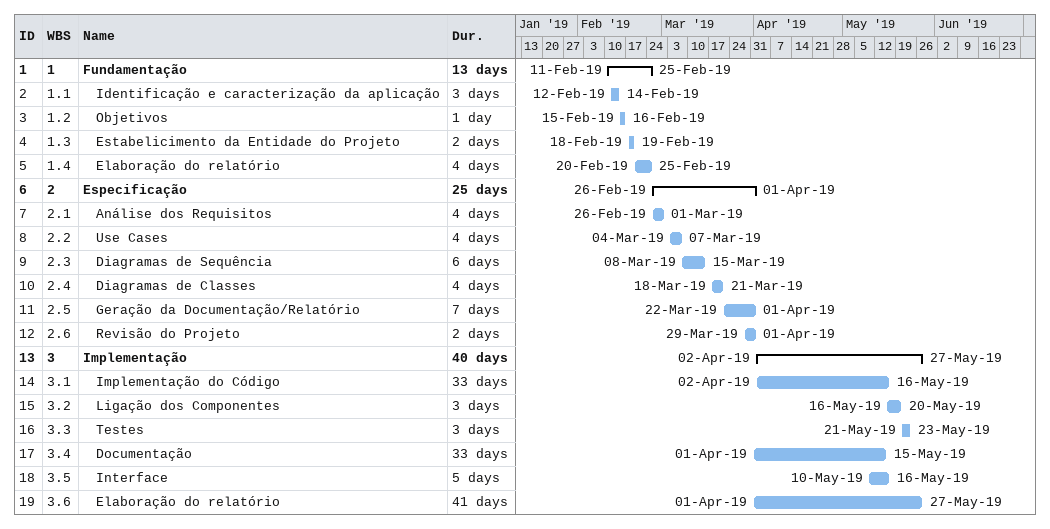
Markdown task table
| ID | WBS | Task | Duration | Start | Finish |
|---|---|---|---|---|---|
| 1 | 1 | **Fundamentação** | 13d | 2019-02-11 | 2019-02-25 |
| 2 | 1.1 | Identificação e caracterização da aplicação | 3d | 2019-02-12 | 2019-02-14 |
| 3 | 1.2 | Objetivos | 1d | 2019-02-15 | 2019-02-16 |
| 4 | 1.3 | Estabelicimento da Entidade do Projeto | 2d | 2019-02-18 | 2019-02-19 |
| 5 | 1.4 | Elaboração do relatório | 4d | 2019-02-20 | 2019-02-25 |
| 6 | 2 | **Especificação** | 25d | 2019-02-26 | 2019-04-01 |
| 7 | 2.1 | Análise dos Requisitos | 4d | 2019-02-26 | 2019-03-01 |
| 8 | 2.2 | Use Cases | 4d | 2019-03-04 | 2019-03-07 |
| 9 | 2.3 | Diagramas de Sequência | 6d | 2019-03-08 | 2019-03-15 |
| 10 | 2.4 | Diagramas de Classes | 4d | 2019-03-18 | 2019-03-21 |
| 11 | 2.5 | Geração da Documentação/Relatório | 7d | 2019-03-22 | 2019-04-01 |
| 12 | 2.6 | Revisão do Projeto | 2d | 2019-03-29 | 2019-04-01 |
| 13 | 3 | **Implementação** | 40d | 2019-04-02 | 2019-05-27 |
| 14 | 3.1 | Implementação do Código | 33d | 2019-04-02 | 2019-05-16 |
| 15 | 3.2 | Ligação dos Componentes | 3d | 2019-05-16 | 2019-05-20 |
| 16 | 3.3 | Testes | 3d | 2019-05-21 | 2019-05-23 |
| 17 | 3.4 | Documentação | 33d | 2019-04-01 | 2019-05-15 |
| 18 | 3.5 | Interface | 5d | 2019-05-10 | 2019-05-16 |
| 19 | 3.6 | Elaboração do relatório | 41d | 2019-04-01 | 2019-05-27 |
